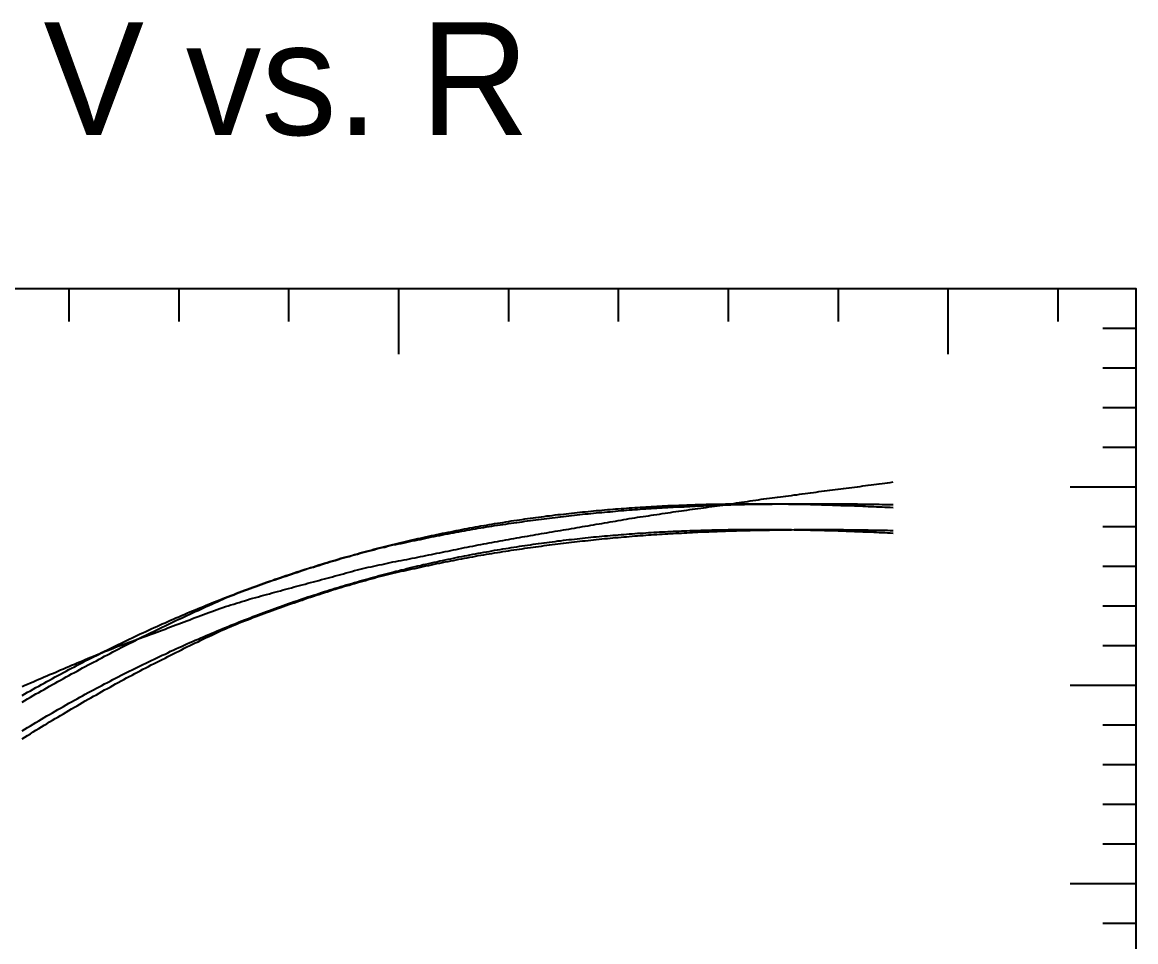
# Model space of a CAD drawing. Extents: x -35 to 179, y -35 to 142.
# Drawn here: x 70.5 to 179.2, y 52.4 to 142.2 of the extents above; entities that cross this region are included whole.
import ezdxf

# ---------------------------------------------------------------- set-up
doc = ezdxf.new("R2010")
doc.units = 0

msp = doc.modelspace()

# ---------------------------------------------------------------- linework, layer by layer
at = {"color": 0}
for p, q in [((75.07, 116.19), (75.07, 112.99)), ((85.8, 116.19), (85.8, 112.99)), ((96.52, 116.19), (96.52, 112.99)), ((107.25, 116.19), (107.25, 109.79)), ((117.97, 116.19), (117.97, 112.99)), ((128.7, 116.19), (128.7, 112.99)), ((139.42, 116.19), (139.42, 112.99)), ((150.15, 116.19), (150.15, 112.99)), ((160.87, 116.19), (160.87, 109.79)), ((171.6, 116.19), (171.6, 112.99)), ((179.2, 112.31), (176, 112.31)), ((179.2, 108.44), (176, 108.44)), ((179.2, 104.57), (176, 104.57)), ((179.2, 100.7), (176, 100.7)), ((179.2, 96.82), (172.8, 96.82)), ((179.2, 92.95), (176, 92.95)), ((179.2, 89.08), (176, 89.08)), ((179.2, 85.2), (176, 85.2)), ((179.2, 81.33), (176, 81.33)), ((179.2, 77.46), (172.8, 77.46)), ((179.2, 73.59), (176, 73.59)), ((179.2, 69.71), (176, 69.71)), ((179.2, 65.84), (176, 65.84)), ((179.2, 61.97), (176, 61.97)), ((179.2, 58.09), (172.8, 58.09)), ((179.2, 54.22), (176, 54.22))]:
    msp.add_line(p, q, dxfattribs=at)
msp.add_lwpolyline([(0, 0), (0, 116.19), (179.2, 116.19), (179.2, 0)], close=True, dxfattribs=at)
at = {"color": 6}
msp.add_lwpolyline([(70.52, 77.37), (70.78, 77.49), (71.05, 77.6), (71.32, 77.72), (71.59, 77.83), (71.86, 77.95), (72.13, 78.06), (72.39, 78.17), (72.66, 78.29), (72.93, 78.4), (73.2, 78.52), (73.47, 78.63), (73.73, 78.74), (74, 78.86), (74.27, 78.97), (74.54, 79.09), (74.81, 79.2), (75.07, 79.31), (75.34, 79.43), (75.61, 79.54), (75.88, 79.66), (76.15, 79.77), (76.42, 79.88), (76.68, 80), (76.95, 80.11), (77.22, 80.22), (77.49, 80.33), (77.76, 80.44), (78.02, 80.54), (78.29, 80.65), (78.56, 80.76), (78.83, 80.87), (79.1, 80.97), (79.36, 81.08), (79.63, 81.19), (79.9, 81.29), (80.17, 81.39), (80.44, 81.49), (80.71, 81.59), (80.97, 81.68), (81.24, 81.78), (81.51, 81.88), (81.78, 81.98), (82.05, 82.08), (82.31, 82.18), (82.58, 82.28), (82.85, 82.38), (83.12, 82.48), (83.39, 82.58), (83.65, 82.67), (83.92, 82.77), (84.19, 82.87), (84.46, 82.97), (84.73, 83.07), (84.99, 83.17), (85.26, 83.27), (85.53, 83.37), (85.8, 83.48), (86.07, 83.58), (86.34, 83.68), (86.6, 83.78), (86.87, 83.88), (87.14, 83.98), (87.41, 84.08), (87.68, 84.18), (87.94, 84.28), (88.21, 84.38), (88.48, 84.48), (88.75, 84.57), (89.02, 84.67), (89.28, 84.77), (89.55, 84.87), (89.82, 84.97), (90.09, 85.07), (90.36, 85.17), (90.63, 85.24), (90.89, 85.32), (91.16, 85.41), (91.43, 85.49), (91.7, 85.57), (91.97, 85.65), (92.23, 85.73), (92.5, 85.82), (92.77, 85.9), (93.04, 85.98), (93.31, 86.05), (93.57, 86.12), (93.84, 86.2), (94.11, 86.27), (94.38, 86.34), (94.65, 86.41), (94.92, 86.49), (95.18, 86.56), (95.45, 86.63), (95.72, 86.71), (95.99, 86.78), (96.26, 86.85), (96.52, 86.93), (96.79, 87), (97.06, 87.07), (97.33, 87.15), (97.6, 87.22), (97.86, 87.29), (98.13, 87.36), (98.4, 87.44), (98.67, 87.51), (98.94, 87.58), (99.21, 87.65), (99.47, 87.72), (99.74, 87.79), (100.01, 87.86), (100.28, 87.93), (100.55, 88), (100.81, 88.07), (101.08, 88.15), (101.35, 88.22), (101.62, 88.3), (101.89, 88.37), (102.15, 88.44), (102.42, 88.52), (102.69, 88.59), (102.96, 88.67), (103.23, 88.74), (103.5, 88.81), (103.76, 88.87), (104.03, 88.93), (104.3, 88.99), (104.57, 89.05), (104.84, 89.11), (105.1, 89.17), (105.37, 89.23), (105.64, 89.28), (105.91, 89.34), (106.18, 89.4), (106.44, 89.45), (106.71, 89.51), (106.98, 89.56), (107.25, 89.61), (107.52, 89.67), (107.79, 89.72), (108.05, 89.77), (108.32, 89.83), (108.59, 89.88), (108.86, 89.93), (109.13, 89.99), (109.39, 90.04), (109.66, 90.09), (109.93, 90.14), (110.2, 90.2), (110.47, 90.25), (110.73, 90.3), (111, 90.36), (111.27, 90.41), (111.54, 90.46), (111.81, 90.52), (112.08, 90.57), (112.34, 90.63), (112.61, 90.69), (112.88, 90.74), (113.15, 90.8), (113.42, 90.85), (113.68, 90.91), (113.95, 90.96), (114.22, 91.02), (114.49, 91.07), (114.76, 91.12), (115.02, 91.17), (115.29, 91.22), (115.56, 91.27), (115.83, 91.32), (116.1, 91.37), (116.37, 91.42), (116.63, 91.47), (116.9, 91.52), (117.17, 91.57), (117.44, 91.62), (117.71, 91.66), (117.97, 91.71), (118.24, 91.76), (118.51, 91.81), (118.78, 91.86), (119.05, 91.9), (119.31, 91.95), (119.58, 92), (119.85, 92.04), (120.12, 92.09), (120.39, 92.14), (120.66, 92.18), (120.92, 92.23), (121.19, 92.28), (121.46, 92.32), (121.73, 92.37), (122, 92.42), (122.26, 92.46), (122.53, 92.51), (122.8, 92.55), (123.07, 92.6), (123.34, 92.64), (123.6, 92.69), (123.87, 92.73), (124.14, 92.78), (124.41, 92.82), (124.68, 92.87), (124.95, 92.91), (125.21, 92.96), (125.48, 93.01), (125.75, 93.05), (126.02, 93.1), (126.29, 93.14), (126.55, 93.19), (126.82, 93.23), (127.09, 93.28), (127.36, 93.32), (127.63, 93.37), (127.89, 93.42), (128.16, 93.46), (128.43, 93.51), (128.7, 93.56), (128.97, 93.6), (129.24, 93.65), (129.5, 93.7), (129.77, 93.74), (130.04, 93.79), (130.31, 93.83), (130.58, 93.87), (130.84, 93.91), (131.11, 93.95), (131.38, 93.99), (131.65, 94.03), (131.92, 94.07), (132.18, 94.11), (132.45, 94.15), (132.72, 94.19), (132.99, 94.23), (133.26, 94.27), (133.53, 94.31), (133.79, 94.35), (134.06, 94.39), (134.33, 94.43), (134.6, 94.47), (134.87, 94.5), (135.13, 94.54), (135.4, 94.58), (135.67, 94.62), (135.94, 94.66), (136.21, 94.69), (136.47, 94.73), (136.74, 94.77), (137.01, 94.81), (137.28, 94.84), (137.55, 94.88), (137.82, 94.92), (138.08, 94.96), (138.35, 95), (138.62, 95.04), (138.89, 95.07), (139.16, 95.11), (139.42, 95.15), (139.69, 95.19), (139.96, 95.23), (140.23, 95.27), (140.5, 95.31), (140.76, 95.35), (141.03, 95.39), (141.3, 95.43), (141.57, 95.47), (141.84, 95.51), (142.11, 95.55), (142.37, 95.59), (142.64, 95.63), (142.91, 95.68), (143.18, 95.72), (143.45, 95.75), (143.71, 95.78), (143.98, 95.81), (144.25, 95.85), (144.52, 95.88), (144.79, 95.91), (145.05, 95.95), (145.32, 95.98), (145.59, 96.01), (145.86, 96.05), (146.13, 96.08), (146.4, 96.12), (146.66, 96.16), (146.93, 96.19), (147.2, 96.23), (147.47, 96.27), (147.74, 96.3), (148, 96.34), (148.27, 96.38), (148.54, 96.41), (148.81, 96.45), (149.08, 96.48), (149.34, 96.52), (149.61, 96.55), (149.88, 96.58), (150.15, 96.62), (150.42, 96.65), (150.69, 96.69), (150.95, 96.72), (151.22, 96.76), (151.49, 96.79), (151.76, 96.82), (152.03, 96.86), (152.29, 96.89), (152.56, 96.93), (152.83, 96.96), (153.1, 97), (153.37, 97.03), (153.63, 97.06), (153.9, 97.1), (154.17, 97.14), (154.44, 97.17), (154.71, 97.21), (154.98, 97.25), (155.24, 97.28), (155.51, 97.32)], dxfattribs=at)
at = {"color": 3}
for points in [[(70.52, 76.49), (70.78, 76.64), (71.05, 76.79), (71.32, 76.95), (71.59, 77.1), (71.86, 77.26), (72.13, 77.4), (72.39, 77.55), (72.66, 77.69), (72.93, 77.84), (73.2, 77.99), (73.47, 78.15), (73.73, 78.29), (74, 78.43), (74.27, 78.57), (74.54, 78.72), (74.81, 78.86), (75.07, 79.02), (75.34, 79.15), (75.61, 79.29), (75.88, 79.43), (76.15, 79.57), (76.42, 79.71), (76.68, 79.86), (76.95, 79.99), (77.22, 80.13), (77.49, 80.26), (77.76, 80.39), (78.02, 80.53), (78.29, 80.67), (78.56, 80.81), (78.83, 80.94), (79.1, 81.07), (79.36, 81.2), (79.63, 81.33), (79.9, 81.46), (80.17, 81.6), (80.44, 81.72), (80.71, 81.85), (80.97, 81.98), (81.24, 82.1), (81.51, 82.23), (81.78, 82.37), (82.05, 82.49), (82.31, 82.61), (82.58, 82.73), (82.85, 82.85), (83.12, 82.98), (83.39, 83.11), (83.65, 83.23), (83.92, 83.34), (84.19, 83.46), (84.46, 83.58), (84.73, 83.7), (84.99, 83.83), (85.26, 83.94), (85.53, 84.05), (85.8, 84.17), (86.07, 84.28), (86.34, 84.4), (86.6, 84.51), (86.87, 84.63), (87.14, 84.74), (87.41, 84.85), (87.68, 84.96), (87.94, 85.07), (88.21, 85.18), (88.48, 85.3), (88.75, 85.41), (89.02, 85.51), (89.28, 85.62), (89.55, 85.72), (89.82, 85.83), (90.09, 85.94), (90.36, 86.05), (90.63, 86.15), (90.89, 86.25), (91.16, 86.35), (91.43, 86.46), (91.7, 86.56), (91.97, 86.66), (92.23, 86.76), (92.5, 86.86), (92.77, 86.95), (93.04, 87.05), (93.31, 87.16), (93.57, 87.25), (93.84, 87.35), (94.11, 87.44), (94.38, 87.53), (94.65, 87.63), (94.92, 87.72), (95.18, 87.82), (95.45, 87.91), (95.72, 88), (95.99, 88.09), (96.26, 88.18), (96.52, 88.27), (96.79, 88.37), (97.06, 88.45), (97.33, 88.54), (97.6, 88.62), (97.86, 88.71), (98.13, 88.8), (98.4, 88.89), (98.67, 88.97), (98.94, 89.05), (99.21, 89.14), (99.47, 89.22), (99.74, 89.3), (100.01, 89.39), (100.28, 89.47), (100.55, 89.55), (100.81, 89.62), (101.08, 89.7), (101.35, 89.78), (101.62, 89.87), (101.89, 89.94), (102.15, 90.02), (102.42, 90.09), (102.69, 90.16), (102.96, 90.24), (103.23, 90.32), (103.5, 90.39), (103.76, 90.46), (104.03, 90.53), (104.3, 90.6), (104.57, 90.68), (104.84, 90.75), (105.1, 90.82), (105.37, 90.89), (105.64, 90.96), (105.91, 91.02), (106.18, 91.09), (106.44, 91.16), (106.71, 91.23), (106.98, 91.29), (107.25, 91.35), (107.52, 91.42), (107.79, 91.48), (108.05, 91.55), (108.32, 91.61), (108.59, 91.67), (108.86, 91.73), (109.13, 91.79), (109.39, 91.85), (109.66, 91.91), (109.93, 91.98), (110.2, 92.03), (110.47, 92.09), (110.73, 92.14), (111, 92.2), (111.27, 92.26), (111.54, 92.31), (111.81, 92.37), (112.08, 92.42), (112.34, 92.47), (112.61, 92.53), (112.88, 92.58), (113.15, 92.63), (113.42, 92.69), (113.68, 92.74), (113.95, 92.78), (114.22, 92.83), (114.49, 92.88), (114.76, 92.93), (115.02, 92.98), (115.29, 93.03), (115.56, 93.07), (115.83, 93.12), (116.1, 93.16), (116.37, 93.21), (116.63, 93.26), (116.9, 93.3), (117.17, 93.34), (117.44, 93.38), (117.71, 93.43), (117.97, 93.47), (118.24, 93.52), (118.51, 93.55), (118.78, 93.59), (119.05, 93.63), (119.31, 93.67), (119.58, 93.71), (119.85, 93.75), (120.12, 93.79), (120.39, 93.82), (120.66, 93.86), (120.92, 93.89), (121.19, 93.93), (121.46, 93.96), (121.73, 94), (122, 94.03), (122.26, 94.06), (122.53, 94.1), (122.8, 94.13), (123.07, 94.16), (123.34, 94.19), (123.6, 94.22), (123.87, 94.25), (124.14, 94.28), (124.41, 94.31), (124.68, 94.34), (124.95, 94.37), (125.21, 94.4), (125.48, 94.42), (125.75, 94.45), (126.02, 94.47), (126.29, 94.5), (126.55, 94.53), (126.82, 94.55), (127.09, 94.57), (127.36, 94.59), (127.63, 94.62), (127.89, 94.64), (128.16, 94.66), (128.43, 94.69), (128.7, 94.71), (128.97, 94.73), (129.24, 94.74), (129.5, 94.77), (129.77, 94.79), (130.04, 94.81), (130.31, 94.82), (130.58, 94.84), (130.84, 94.86), (131.11, 94.87), (131.38, 94.89), (131.65, 94.91), (131.92, 94.92), (132.18, 94.94), (132.45, 94.95), (132.72, 94.96), (132.99, 94.98), (133.26, 94.99), (133.53, 95.01), (133.79, 95.02), (134.06, 95.03), (134.33, 95.04), (134.6, 95.05), (134.87, 95.06), (135.13, 95.07), (135.4, 95.08), (135.67, 95.09), (135.94, 95.1), (136.21, 95.11), (136.47, 95.12), (136.74, 95.13), (137.01, 95.13), (137.28, 95.14), (137.55, 95.14), (137.82, 95.15), (138.08, 95.16), (138.35, 95.16), (138.62, 95.17), (138.89, 95.17), (139.16, 95.18), (139.42, 95.18), (139.69, 95.18), (139.96, 95.19), (140.23, 95.19), (140.5, 95.19), (140.76, 95.19), (141.03, 95.19), (141.3, 95.2), (141.57, 95.2), (141.84, 95.2), (142.11, 95.2), (142.37, 95.2), (142.64, 95.2), (142.91, 95.2), (143.18, 95.2), (143.45, 95.19), (143.71, 95.19), (143.98, 95.19), (144.25, 95.18), (144.52, 95.18), (144.79, 95.18), (145.05, 95.18), (145.32, 95.17), (145.59, 95.17), (145.86, 95.16), (146.13, 95.16), (146.4, 95.15), (146.66, 95.15), (146.93, 95.14), (147.2, 95.14), (147.47, 95.13), (147.74, 95.12), (148, 95.12), (148.27, 95.11), (148.54, 95.1), (148.81, 95.1), (149.08, 95.09), (149.34, 95.08), (149.61, 95.07), (149.88, 95.06), (150.15, 95.05), (150.42, 95.04), (150.69, 95.04), (150.95, 95.03), (151.22, 95.02), (151.49, 95.01), (151.76, 95), (152.03, 94.99), (152.29, 94.98), (152.56, 94.96), (152.83, 94.95), (153.1, 94.94), (153.37, 94.93), (153.63, 94.92), (153.9, 94.91), (154.17, 94.9), (154.44, 94.88), (154.71, 94.87), (154.98, 94.86), (155.24, 94.85), (155.51, 94.83)], [(70.52, 73.04), (70.78, 73.2), (71.05, 73.36), (71.32, 73.53), (71.59, 73.69), (71.86, 73.86), (72.13, 74.01), (72.39, 74.17), (72.66, 74.32), (72.93, 74.48), (73.2, 74.64), (73.47, 74.8), (73.73, 74.95), (74, 75.1), (74.27, 75.25), (74.54, 75.41), (74.81, 75.56), (75.07, 75.72), (75.34, 75.87), (75.61, 76.01), (75.88, 76.16), (76.15, 76.31), (76.42, 76.46), (76.68, 76.62), (76.95, 76.76), (77.22, 76.9), (77.49, 77.04), (77.76, 77.18), (78.02, 77.33), (78.29, 77.47), (78.56, 77.62), (78.83, 77.75), (79.1, 77.89), (79.36, 78.03), (79.63, 78.17), (79.9, 78.31), (80.17, 78.45), (80.44, 78.58), (80.71, 78.71), (80.97, 78.85), (81.24, 78.98), (81.51, 79.12), (81.78, 79.26), (82.05, 79.39), (82.31, 79.51), (82.58, 79.64), (82.85, 79.77), (83.12, 79.9), (83.39, 80.04), (83.65, 80.16), (83.92, 80.29), (84.19, 80.41), (84.46, 80.53), (84.73, 80.66), (84.99, 80.8), (85.26, 80.91), (85.53, 81.03), (85.8, 81.15), (86.07, 81.27), (86.34, 81.4), (86.6, 81.52), (86.87, 81.64), (87.14, 81.75), (87.41, 81.87), (87.68, 81.98), (87.94, 82.1), (88.21, 82.22), (88.48, 82.34), (88.75, 82.45), (89.02, 82.56), (89.28, 82.67), (89.55, 82.78), (89.82, 82.9), (90.09, 83.01), (90.36, 83.12), (90.63, 83.23), (90.89, 83.33), (91.16, 83.44), (91.43, 83.55), (91.7, 83.66), (91.97, 83.76), (92.23, 83.87), (92.5, 83.97), (92.77, 84.07), (93.04, 84.18), (93.31, 84.29), (93.57, 84.38), (93.84, 84.48), (94.11, 84.58), (94.38, 84.68), (94.65, 84.78), (94.92, 84.88), (95.18, 84.98), (95.45, 85.07), (95.72, 85.17), (95.99, 85.26), (96.26, 85.36), (96.52, 85.45), (96.79, 85.55), (97.06, 85.64), (97.33, 85.73), (97.6, 85.82), (97.86, 85.91), (98.13, 86), (98.4, 86.1), (98.67, 86.18), (98.94, 86.27), (99.21, 86.35), (99.47, 86.44), (99.74, 86.53), (100.01, 86.62), (100.28, 86.7), (100.55, 86.78), (100.81, 86.86), (101.08, 86.94), (101.35, 87.03), (101.62, 87.12), (101.89, 87.19), (102.15, 87.27), (102.42, 87.35), (102.69, 87.42), (102.96, 87.5), (103.23, 87.58), (103.5, 87.66), (103.76, 87.74), (104.03, 87.81), (104.3, 87.88), (104.57, 87.96), (104.84, 88.03), (105.1, 88.11), (105.37, 88.18), (105.64, 88.25), (105.91, 88.32), (106.18, 88.39), (106.44, 88.46), (106.71, 88.53), (106.98, 88.6), (107.25, 88.66), (107.52, 88.73), (107.79, 88.79), (108.05, 88.86), (108.32, 88.94), (108.59, 89), (108.86, 89.06), (109.13, 89.12), (109.39, 89.18), (109.66, 89.25), (109.93, 89.31), (110.2, 89.37), (110.47, 89.43), (110.73, 89.49), (111, 89.54), (111.27, 89.61), (111.54, 89.66), (111.81, 89.72), (112.08, 89.78), (112.34, 89.83), (112.61, 89.89), (112.88, 89.94), (113.15, 90), (113.42, 90.05), (113.68, 90.11), (113.95, 90.16), (114.22, 90.21), (114.49, 90.26), (114.76, 90.31), (115.02, 90.36), (115.29, 90.41), (115.56, 90.46), (115.83, 90.5), (116.1, 90.55), (116.37, 90.6), (116.63, 90.65), (116.9, 90.7), (117.17, 90.74), (117.44, 90.78), (117.71, 90.82), (117.97, 90.87), (118.24, 90.92), (118.51, 90.96), (118.78, 91), (119.05, 91.04), (119.31, 91.08), (119.58, 91.12), (119.85, 91.16), (120.12, 91.2), (120.39, 91.24), (120.66, 91.27), (120.92, 91.31), (121.19, 91.35), (121.46, 91.39), (121.73, 91.42), (122, 91.46), (122.26, 91.49), (122.53, 91.52), (122.8, 91.56), (123.07, 91.59), (123.34, 91.63), (123.6, 91.66), (123.87, 91.69), (124.14, 91.72), (124.41, 91.75), (124.68, 91.78), (124.95, 91.81), (125.21, 91.84), (125.48, 91.87), (125.75, 91.89), (126.02, 91.92), (126.29, 91.95), (126.55, 91.98), (126.82, 92), (127.09, 92.02), (127.36, 92.05), (127.63, 92.07), (127.89, 92.1), (128.16, 92.12), (128.43, 92.14), (128.7, 92.16), (128.97, 92.19), (129.24, 92.21), (129.5, 92.23), (129.77, 92.25), (130.04, 92.27), (130.31, 92.29), (130.58, 92.31), (130.84, 92.32), (131.11, 92.34), (131.38, 92.36), (131.65, 92.38), (131.92, 92.39), (132.18, 92.41), (132.45, 92.42), (132.72, 92.44), (132.99, 92.45), (133.26, 92.47), (133.53, 92.48), (133.79, 92.49), (134.06, 92.51), (134.33, 92.52), (134.6, 92.53), (134.87, 92.54), (135.13, 92.55), (135.4, 92.56), (135.67, 92.57), (135.94, 92.58), (136.21, 92.59), (136.47, 92.6), (136.74, 92.61), (137.01, 92.62), (137.28, 92.62), (137.55, 92.63), (137.82, 92.64), (138.08, 92.64), (138.35, 92.65), (138.62, 92.66), (138.89, 92.66), (139.16, 92.66), (139.42, 92.67), (139.69, 92.67), (139.96, 92.68), (140.23, 92.68), (140.5, 92.68), (140.76, 92.69), (141.03, 92.69), (141.3, 92.69), (141.57, 92.69), (141.84, 92.69), (142.11, 92.69), (142.37, 92.69), (142.64, 92.69), (142.91, 92.69), (143.18, 92.69), (143.45, 92.69), (143.71, 92.69), (143.98, 92.69), (144.25, 92.68), (144.52, 92.68), (144.79, 92.68), (145.05, 92.68), (145.32, 92.67), (145.59, 92.67), (145.86, 92.66), (146.13, 92.66), (146.4, 92.65), (146.66, 92.65), (146.93, 92.64), (147.2, 92.64), (147.47, 92.63), (147.74, 92.62), (148, 92.62), (148.27, 92.61), (148.54, 92.61), (148.81, 92.6), (149.08, 92.59), (149.34, 92.58), (149.61, 92.57), (149.88, 92.57), (150.15, 92.56), (150.42, 92.55), (150.69, 92.54), (150.95, 92.53), (151.22, 92.52), (151.49, 92.51), (151.76, 92.5), (152.03, 92.49), (152.29, 92.48), (152.56, 92.47), (152.83, 92.46), (153.1, 92.45), (153.37, 92.44), (153.63, 92.42), (153.9, 92.41), (154.17, 92.4), (154.44, 92.39), (154.71, 92.38), (154.98, 92.36), (155.24, 92.35), (155.51, 92.34)]]:
    msp.add_lwpolyline(points, dxfattribs=at)
at = {"color": 4}
for points in [[(70.52, 75.84), (70.78, 75.99), (71.05, 76.15), (71.32, 76.31), (71.59, 76.47), (71.86, 76.63), (72.13, 76.78), (72.39, 76.93), (72.66, 77.08), (72.93, 77.22), (73.2, 77.39), (73.47, 77.55), (73.73, 77.69), (74, 77.84), (74.27, 77.98), (74.54, 78.13), (74.81, 78.29), (75.07, 78.44), (75.34, 78.59), (75.61, 78.73), (75.88, 78.87), (76.15, 79.01), (76.42, 79.17), (76.68, 79.32), (76.95, 79.46), (77.22, 79.6), (77.49, 79.74), (77.76, 79.88), (78.02, 80.03), (78.29, 80.17), (78.56, 80.32), (78.83, 80.46), (79.1, 80.59), (79.36, 80.73), (79.63, 80.87), (79.9, 81.01), (80.17, 81.16), (80.44, 81.29), (80.71, 81.42), (80.97, 81.55), (81.24, 81.69), (81.51, 81.83), (81.78, 81.97), (82.05, 82.1), (82.31, 82.23), (82.58, 82.36), (82.85, 82.49), (83.12, 82.63), (83.39, 82.77), (83.65, 82.9), (83.92, 83.02), (84.19, 83.15), (84.46, 83.28), (84.73, 83.41), (84.99, 83.55), (85.26, 83.67), (85.53, 83.8), (85.8, 83.92), (86.07, 84.04), (86.34, 84.17), (86.6, 84.3), (86.87, 84.43), (87.14, 84.55), (87.41, 84.67), (87.68, 84.79), (87.94, 84.92), (88.21, 85.04), (88.48, 85.17), (88.75, 85.28), (89.02, 85.4), (89.28, 85.52), (89.55, 85.63), (89.82, 85.76), (90.09, 85.88), (90.36, 86), (90.63, 86.11), (90.89, 86.21), (91.16, 86.31), (91.43, 86.42), (91.7, 86.53), (91.97, 86.63), (92.23, 86.73), (92.5, 86.83), (92.77, 86.92), (93.04, 87.03), (93.31, 87.13), (93.57, 87.23), (93.84, 87.32), (94.11, 87.41), (94.38, 87.5), (94.65, 87.6), (94.92, 87.69), (95.18, 87.78), (95.45, 87.87), (95.72, 87.96), (95.99, 88.05), (96.26, 88.14), (96.52, 88.23), (96.79, 88.33), (97.06, 88.42), (97.33, 88.5), (97.6, 88.59), (97.86, 88.67), (98.13, 88.77), (98.4, 88.86), (98.67, 88.94), (98.94, 89.02), (99.21, 89.1), (99.47, 89.18), (99.74, 89.27), (100.01, 89.36), (100.28, 89.44), (100.55, 89.52), (100.81, 89.6), (101.08, 89.67), (101.35, 89.76), (101.62, 89.84), (101.89, 89.92), (102.15, 89.99), (102.42, 90.06), (102.69, 90.14), (102.96, 90.22), (103.23, 90.29), (103.5, 90.37), (103.76, 90.44), (104.03, 90.51), (104.3, 90.57), (104.57, 90.64), (104.84, 90.71), (105.1, 90.78), (105.37, 90.85), (105.64, 90.91), (105.91, 90.97), (106.18, 91.04), (106.44, 91.11), (106.71, 91.17), (106.98, 91.22), (107.25, 91.28), (107.52, 91.33), (107.79, 91.39), (108.05, 91.45), (108.32, 91.51), (108.59, 91.56), (108.86, 91.61), (109.13, 91.67), (109.39, 91.72), (109.66, 91.78), (109.93, 91.84), (110.2, 91.9), (110.47, 91.95), (110.73, 92), (111, 92.05), (111.27, 92.11), (111.54, 92.16), (111.81, 92.22), (112.08, 92.27), (112.34, 92.31), (112.61, 92.36), (112.88, 92.42), (113.15, 92.47), (113.42, 92.52), (113.68, 92.56), (113.95, 92.61), (114.22, 92.66), (114.49, 92.7), (114.76, 92.75), (115.02, 92.8), (115.29, 92.84), (115.56, 92.88), (115.83, 92.93), (116.1, 92.97), (116.37, 93.01), (116.63, 93.06), (116.9, 93.1), (117.17, 93.14), (117.44, 93.18), (117.71, 93.21), (117.97, 93.26), (118.24, 93.3), (118.51, 93.33), (118.78, 93.37), (119.05, 93.4), (119.31, 93.44), (119.58, 93.48), (119.85, 93.52), (120.12, 93.55), (120.39, 93.59), (120.66, 93.62), (120.92, 93.66), (121.19, 93.7), (121.46, 93.73), (121.73, 93.77), (122, 93.8), (122.26, 93.83), (122.53, 93.86), (122.8, 93.89), (123.07, 93.93), (123.34, 93.96), (123.6, 93.99), (123.87, 94.02), (124.14, 94.05), (124.41, 94.08), (124.68, 94.11), (124.95, 94.14), (125.21, 94.17), (125.48, 94.2), (125.75, 94.22), (126.02, 94.25), (126.29, 94.28), (126.55, 94.3), (126.82, 94.33), (127.09, 94.35), (127.36, 94.37), (127.63, 94.4), (127.89, 94.42), (128.16, 94.45), (128.43, 94.47), (128.7, 94.5), (128.97, 94.52), (129.24, 94.54), (129.5, 94.57), (129.77, 94.59), (130.04, 94.61), (130.31, 94.63), (130.58, 94.65), (130.84, 94.67), (131.11, 94.69), (131.38, 94.71), (131.65, 94.73), (131.92, 94.74), (132.18, 94.76), (132.45, 94.78), (132.72, 94.79), (132.99, 94.81), (133.26, 94.82), (133.53, 94.84), (133.79, 94.85), (134.06, 94.86), (134.33, 94.88), (134.6, 94.89), (134.87, 94.9), (135.13, 94.91), (135.4, 94.93), (135.67, 94.94), (135.94, 94.95), (136.21, 94.96), (136.47, 94.98), (136.74, 94.99), (137.01, 95), (137.28, 95.01), (137.55, 95.02), (137.82, 95.03), (138.08, 95.04), (138.35, 95.05), (138.62, 95.06), (138.89, 95.07), (139.16, 95.08), (139.42, 95.09), (139.69, 95.1), (139.96, 95.11), (140.23, 95.11), (140.5, 95.12), (140.76, 95.13), (141.03, 95.13), (141.3, 95.14), (141.57, 95.14), (141.84, 95.15), (142.11, 95.15), (142.37, 95.16), (142.64, 95.16), (142.91, 95.16), (143.18, 95.17), (143.45, 95.17), (143.71, 95.17), (143.98, 95.18), (144.25, 95.18), (144.52, 95.18), (144.79, 95.19), (145.05, 95.19), (145.32, 95.19), (145.59, 95.19), (145.86, 95.2), (146.13, 95.2), (146.4, 95.2), (146.66, 95.2), (146.93, 95.2), (147.2, 95.2), (147.47, 95.2), (147.74, 95.2), (148, 95.2), (148.27, 95.2), (148.54, 95.2), (148.81, 95.2), (149.08, 95.2), (149.34, 95.2), (149.61, 95.2), (149.88, 95.2), (150.15, 95.2), (150.42, 95.2), (150.69, 95.2), (150.95, 95.19), (151.22, 95.19), (151.49, 95.19), (151.76, 95.18), (152.03, 95.18), (152.29, 95.17), (152.56, 95.17), (152.83, 95.16), (153.1, 95.16), (153.37, 95.15), (153.63, 95.15), (153.9, 95.14), (154.17, 95.14), (154.44, 95.13), (154.71, 95.13), (154.98, 95.12), (155.24, 95.12), (155.51, 95.11)], [(70.52, 72.25), (70.78, 72.41), (71.05, 72.58), (71.32, 72.75), (71.59, 72.92), (71.86, 73.09), (72.13, 73.25), (72.39, 73.41), (72.66, 73.57), (72.93, 73.73), (73.2, 73.9), (73.47, 74.07), (73.73, 74.22), (74, 74.38), (74.27, 74.54), (74.54, 74.69), (74.81, 74.86), (75.07, 75.02), (75.34, 75.18), (75.61, 75.33), (75.88, 75.48), (76.15, 75.63), (76.42, 75.79), (76.68, 75.96), (76.95, 76.11), (77.22, 76.25), (77.49, 76.4), (77.76, 76.55), (78.02, 76.71), (78.29, 76.86), (78.56, 77.02), (78.83, 77.16), (79.1, 77.31), (79.36, 77.45), (79.63, 77.61), (79.9, 77.75), (80.17, 77.91), (80.44, 78.05), (80.71, 78.19), (80.97, 78.33), (81.24, 78.47), (81.51, 78.62), (81.78, 78.77), (82.05, 78.9), (82.31, 79.04), (82.58, 79.18), (82.85, 79.31), (83.12, 79.46), (83.39, 79.61), (83.65, 79.74), (83.92, 79.87), (84.19, 80.01), (84.46, 80.14), (84.73, 80.28), (84.99, 80.43), (85.26, 80.56), (85.53, 80.69), (85.8, 80.82), (86.07, 80.95), (86.34, 81.09), (86.6, 81.22), (86.87, 81.35), (87.14, 81.48), (87.41, 81.61), (87.68, 81.73), (87.94, 81.87), (88.21, 82), (88.48, 82.13), (88.75, 82.25), (89.02, 82.38), (89.28, 82.5), (89.55, 82.62), (89.82, 82.75), (90.09, 82.88), (90.36, 83), (90.63, 83.12), (90.89, 83.22), (91.16, 83.33), (91.43, 83.44), (91.7, 83.56), (91.97, 83.66), (92.23, 83.77), (92.5, 83.87), (92.77, 83.97), (93.04, 84.08), (93.31, 84.19), (93.57, 84.29), (93.84, 84.38), (94.11, 84.48), (94.38, 84.58), (94.65, 84.68), (94.92, 84.78), (95.18, 84.88), (95.45, 84.97), (95.72, 85.06), (95.99, 85.16), (96.26, 85.25), (96.52, 85.35), (96.79, 85.45), (97.06, 85.54), (97.33, 85.63), (97.6, 85.72), (97.86, 85.8), (98.13, 85.9), (98.4, 86), (98.67, 86.08), (98.94, 86.17), (99.21, 86.26), (99.47, 86.34), (99.74, 86.44), (100.01, 86.53), (100.28, 86.61), (100.55, 86.7), (100.81, 86.78), (101.08, 86.86), (101.35, 86.95), (101.62, 87.03), (101.89, 87.11), (102.15, 87.19), (102.42, 87.26), (102.69, 87.34), (102.96, 87.42), (103.23, 87.5), (103.5, 87.58), (103.76, 87.65), (104.03, 87.72), (104.3, 87.79), (104.57, 87.87), (104.84, 87.94), (105.1, 88.02), (105.37, 88.09), (105.64, 88.15), (105.91, 88.22), (106.18, 88.29), (106.44, 88.36), (106.71, 88.42), (106.98, 88.48), (107.25, 88.54), (107.52, 88.6), (107.79, 88.65), (108.05, 88.71), (108.32, 88.78), (108.59, 88.83), (108.86, 88.89), (109.13, 88.94), (109.39, 89), (109.66, 89.06), (109.93, 89.13), (110.2, 89.18), (110.47, 89.24), (110.73, 89.29), (111, 89.35), (111.27, 89.41), (111.54, 89.46), (111.81, 89.52), (112.08, 89.57), (112.34, 89.62), (112.61, 89.67), (112.88, 89.73), (113.15, 89.78), (113.42, 89.83), (113.68, 89.88), (113.95, 89.93), (114.22, 89.98), (114.49, 90.03), (114.76, 90.08), (115.02, 90.13), (115.29, 90.17), (115.56, 90.22), (115.83, 90.26), (116.1, 90.3), (116.37, 90.35), (116.63, 90.4), (116.9, 90.44), (117.17, 90.48), (117.44, 90.52), (117.71, 90.56), (117.97, 90.61), (118.24, 90.65), (118.51, 90.69), (118.78, 90.73), (119.05, 90.77), (119.31, 90.8), (119.58, 90.85), (119.85, 90.88), (120.12, 90.92), (120.39, 90.96), (120.66, 91), (120.92, 91.03), (121.19, 91.07), (121.46, 91.11), (121.73, 91.14), (122, 91.18), (122.26, 91.21), (122.53, 91.24), (122.8, 91.27), (123.07, 91.31), (123.34, 91.35), (123.6, 91.38), (123.87, 91.41), (124.14, 91.44), (124.41, 91.47), (124.68, 91.5), (124.95, 91.53), (125.21, 91.56), (125.48, 91.59), (125.75, 91.62), (126.02, 91.65), (126.29, 91.68), (126.55, 91.71), (126.82, 91.73), (127.09, 91.76), (127.36, 91.79), (127.63, 91.81), (127.89, 91.84), (128.16, 91.86), (128.43, 91.89), (128.7, 91.91), (128.97, 91.94), (129.24, 91.96), (129.5, 91.98), (129.77, 92.01), (130.04, 92.03), (130.31, 92.05), (130.58, 92.07), (130.84, 92.09), (131.11, 92.11), (131.38, 92.13), (131.65, 92.15), (131.92, 92.17), (132.18, 92.18), (132.45, 92.2), (132.72, 92.22), (132.99, 92.24), (133.26, 92.25), (133.53, 92.27), (133.79, 92.28), (134.06, 92.3), (134.33, 92.31), (134.6, 92.33), (134.87, 92.34), (135.13, 92.36), (135.4, 92.37), (135.67, 92.38), (135.94, 92.4), (136.21, 92.41), (136.47, 92.42), (136.74, 92.44), (137.01, 92.45), (137.28, 92.46), (137.55, 92.47), (137.82, 92.48), (138.08, 92.49), (138.35, 92.5), (138.62, 92.51), (138.89, 92.52), (139.16, 92.53), (139.42, 92.54), (139.69, 92.55), (139.96, 92.56), (140.23, 92.56), (140.5, 92.57), (140.76, 92.58), (141.03, 92.59), (141.3, 92.59), (141.57, 92.6), (141.84, 92.61), (142.11, 92.61), (142.37, 92.62), (142.64, 92.62), (142.91, 92.63), (143.18, 92.63), (143.45, 92.63), (143.71, 92.64), (143.98, 92.64), (144.25, 92.65), (144.52, 92.65), (144.79, 92.66), (145.05, 92.66), (145.32, 92.66), (145.59, 92.66), (145.86, 92.67), (146.13, 92.67), (146.4, 92.67), (146.66, 92.67), (146.93, 92.67), (147.2, 92.67), (147.47, 92.67), (147.74, 92.67), (148, 92.67), (148.27, 92.67), (148.54, 92.67), (148.81, 92.67), (149.08, 92.67), (149.34, 92.67), (149.61, 92.67), (149.88, 92.67), (150.15, 92.67), (150.42, 92.67), (150.69, 92.67), (150.95, 92.66), (151.22, 92.66), (151.49, 92.66), (151.76, 92.66), (152.03, 92.65), (152.29, 92.65), (152.56, 92.65), (152.83, 92.64), (153.1, 92.64), (153.37, 92.63), (153.63, 92.63), (153.9, 92.63), (154.17, 92.62), (154.44, 92.62), (154.71, 92.61), (154.98, 92.61), (155.24, 92.6), (155.51, 92.6)]]:
    msp.add_lwpolyline(points, dxfattribs=at)

# ---------------------------------------------------------------- texts
at = {"color": 0}
msp.add_text('V vs. R', height=11, dxfattribs=at).set_placement((72.6, 131.19))

doc.saveas('drawing.dxf')
